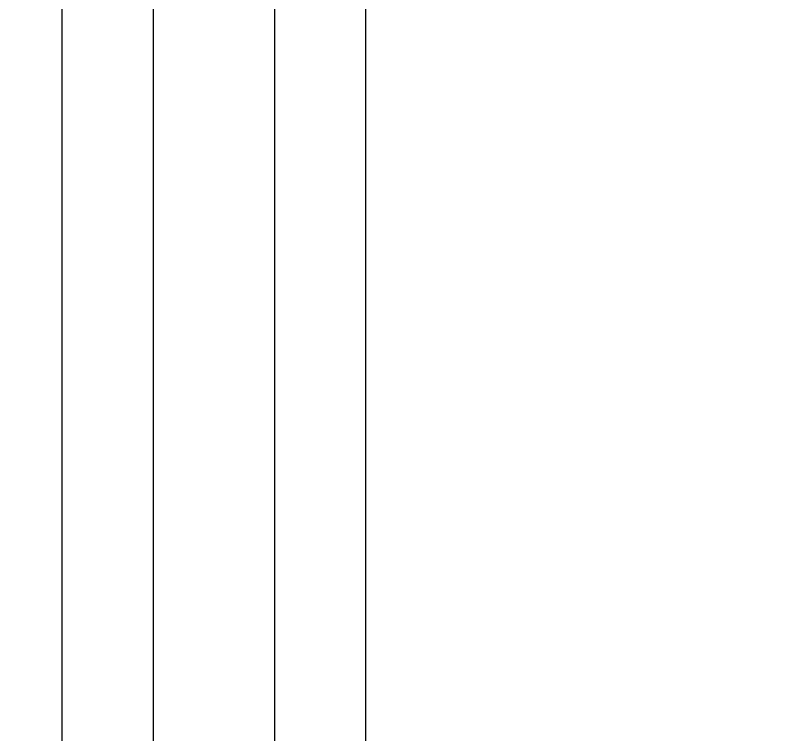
# Model space of a CAD drawing. Header units: inches. Extents: x 542828 to 543045, y 9574173 to 9574200.
# Drawn here: x 542829.761 to 542830.0141, y 9574185.0917 to 9574185.3286 of the extents above; entities that cross this region are included whole.
import ezdxf

# ---------------------------------------------------------------- set-up
doc = ezdxf.new("R2010")
doc.units = ezdxf.units.IN
doc.header["$MEASUREMENT"] = 0
doc.layers.add('I-ARQ', color=8, linetype='Continuous')
doc.layers.add('I-ESGOTO', color=6, linetype='Continuous')

# ---------------------------------------------------------------- blocks, each defined once
blk = doc.blocks.new('*U106')
at = {"color": 2}
blk.add_wipeout([(0.02013, 0.02013), (1.45577, -1.41552), (1.41552, -1.45577), (-0.02013, -0.02013)], dxfattribs=at)

msp = doc.modelspace()

# ---------------------------------------------------------------- linework, layer by layer
at = {"layer": 'I-ARQ'}
for p, q in [((542829.77648, 9574184.99324), (542829.77648, 9574185.59509)), ((542829.80648, 9574185.59509), (542829.80648, 9574184.99324)), ((542829.84648, 9574184.23509), (542829.84648, 9574185.59509)), ((542829.87648, 9574184.23509), (542829.87648, 9574185.59509))]:
    msp.add_line(p, q, dxfattribs=at)
msp.add_arc((542829.80807, 9574185.59482), 0.60159, 179.97416, 269.84895, dxfattribs=at)

# ---------------------------------------------------------------- next in the draw order: block references
at = {"layer": 'I-ESGOTO', "xscale": -1}
msp.add_blockref('*U106', (542831.23346, 9574185.30068), dxfattribs=at)

doc.saveas('drawing.dxf')
